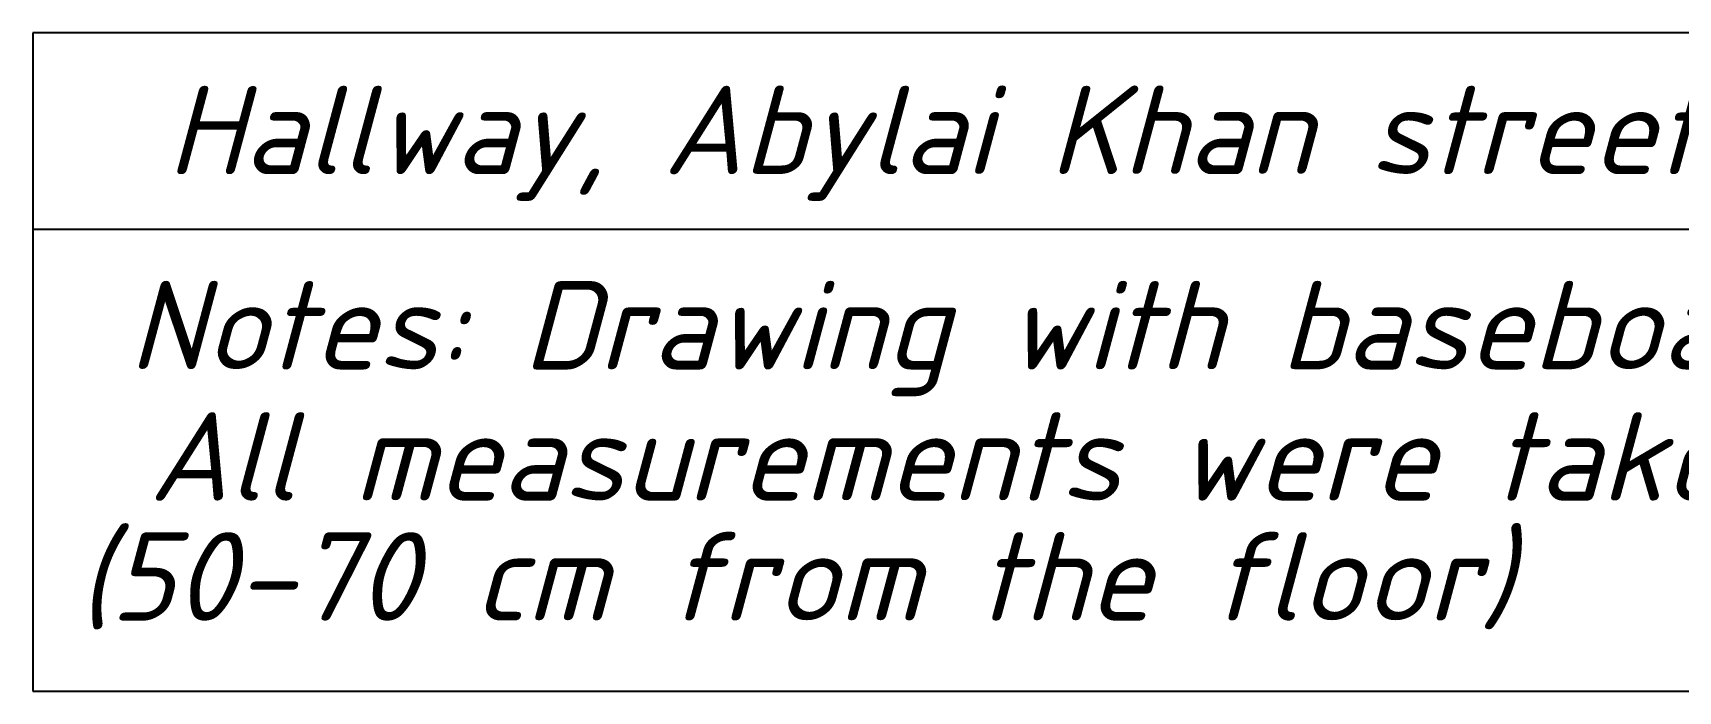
# Model space of a CAD drawing. Header units: millimetres. Extents: x 137411 to 273116, y -37 to 79573.
# Drawn here: x 137411 to 165340, y 144 to 11309 of the extents above; entities that cross this region are included whole.
import ezdxf
from ezdxf.enums import TextEntityAlignment as Align

# ---------------------------------------------------------------- set-up
doc = ezdxf.new("R2010")
doc.units = ezdxf.units.MM
doc.header["$LTSCALE"] = 0.001
doc.styles.add('GOST', font='ISOCPEUI.TTF')

msp = doc.modelspace()

# ---------------------------------------------------------------- linework, layer by layer
for p, q in [((191797.208, 11309.474), (137410.501, 11309.474)), ((137410.501, 11309.474), (137410.501, 11054.787)), ((137410.501, 11054.787), (137410.501, 143.879)), ((137410.501, 7981.615), (186482.161, 7981.615)), ((137410.501, 143.879), (191797.208, 143.879))]:
    msp.add_line(p, q)

# ---------------------------------------------------------------- texts
at = {"style": 'GOST'}
for s, p in [('Hallway, Abylai Khan street, 2nd floor (260-284)', (185494.796, 9663.304)), ('Notes: Drawing with baseboard (плинтус), Width 65mm', (190192.117, 6349.333)), ('All measurements were taken at waist level ', (181962.774, 4125.001))]:
    msp.add_text(s, height=1500, dxfattribs=at).set_placement(p, align=Align.MIDDLE_RIGHT)
at = {"insert": (138158.229, 2838.651), "char_height": 1500, "width": 72033.57955, "attachment_point": 1, "style": 'GOST'}
msp.add_mtext('(50-70 cm from the floor)', dxfattribs=at)

doc.saveas('drawing.dxf')
